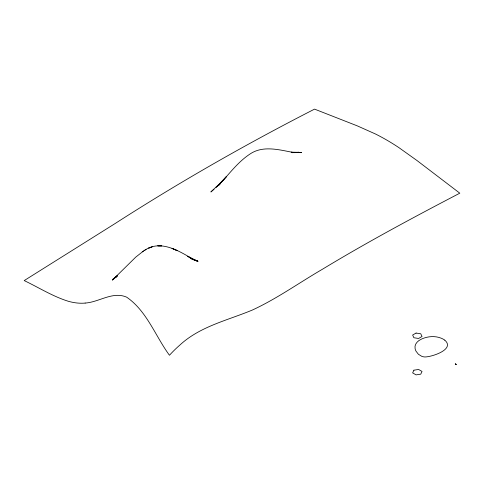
<?xml version="1.0" encoding="UTF-8"?>
<svg xmlns="http://www.w3.org/2000/svg" width="484" height="484" viewBox="0 0 484 484"><rect width="100%" height="100%" fill="white"/><g stroke="black" fill="none" stroke-linecap="round" stroke-linejoin="round"><path stroke-width="0.73" d="M217.098 186.334L226.433 176.599L217.098 186.534M217.098 186.388L223.844 179.733L210.873 191.973L213.982 189.238M220.208 183.938L216.058 187.223L218.363 185.384M219.688 184.446L218.647 185.221C228.708 174.651 237.456 162.34 249.768 154.184C262.975 145.025 279.462 149.919 293.842 152.581L291.247 152.218L301.617 152.527L291.537 152.369M143.5 251.014L135.726 257.143L112.385 280.121L117.564 275.499L112.379 279.667L116.989 276.364M117.043 276.297L114.968 277.701L116.124 276.981M144.801 250.204C161.474 238.86 180.828 252.17 195.354 260.573L187.574 256.302L197.944 261.511L190.17 258.002L197.944 261.166L191.579 259.025M142.205 251.837L146.095 249.387M455.262 364.041L455.486 364.246M456.049 364.573L456.376 364.379L456.109 364.531M152.581 246.695L148.691 248.092L151.28 247.161M292.403 152.744L293.836 152.406L291.616 152.654M85.154 303.063C99.111 302.216 112.651 291.041 126.657 297.164C146.894 311.085 155.328 336.023 169.454 355.256A89.594 51.727 -60 0 1 179.824 345.098C200.086 326.301 227.655 320.366 252.412 310.02C276.975 298.676 299.064 282.819 322.404 269.261C367.199 242.127 413.384 217.401 459.8 193.183L417.002 160.537L398.846 147.59A230.215 132.912 60 0 0 375.499 134.007L357.343 125.888L314.546 109.124C246.205 144.069 179.491 182.129 114.932 223.656L24.2 280.581C38.835 287.556 52.732 296.42 68.292 301.266A93.261 53.845 60 0 0 85.16 303.075M293.836 152.702L299.021 152.266L291.616 152.309M444.79 340.161C455.547 349.448 431.184 357.168 424.692 356.956A7.169 4.138 0 0 1 421.752 356.321L418.376 354.246L415.992 351.142A24.841 14.338 0 0 1 415.084 348.456C414.286 344.541 417.335 341.184 420.608 339.562A19.796 11.428 0 0 1 424.19 338.014C429.604 336.205 435.673 336.011 441.033 338.135A17.109 9.88 0 0 1 444.79 340.161M413.899 370.187L412.64 372.892L416.077 374.876L420.765 374.15L422.024 371.44L418.587 369.461L413.899 370.187M416.077 333.059L412.64 335.037L413.899 337.747L418.587 338.473L422.024 336.489L420.765 333.785L416.077 333.059M455.529 363.889L455.819 364.059L455.529 363.889M159.061 245.818L157.766 245.824L161.656 245.842L159.061 245.818M174.615 249.49L172.02 248.383L177.211 250.615L174.615 249.466"/></g></svg>
